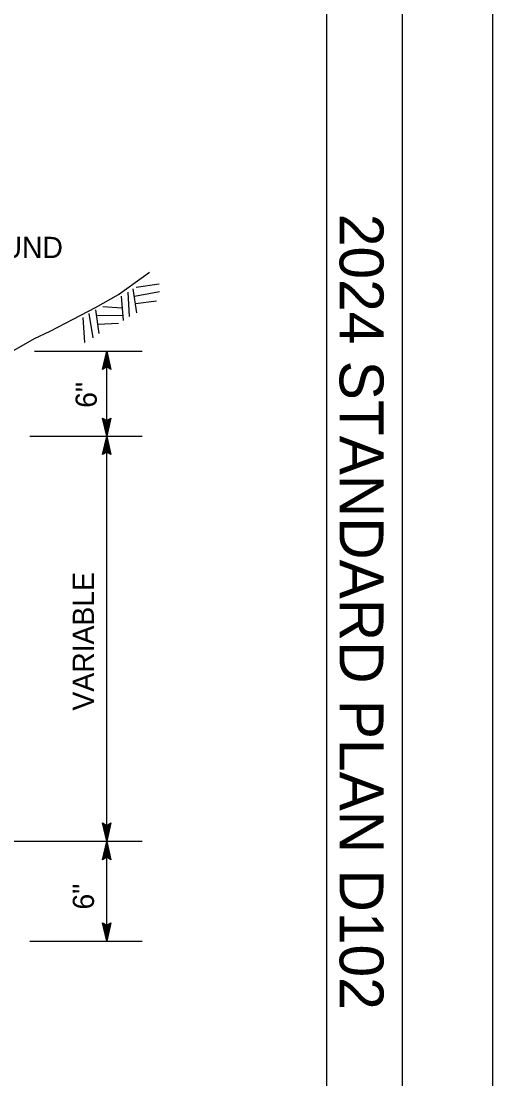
# Model space of a CAD drawing. Extents: x -894 to 866, y -472 to 714.
# Drawn here: x 710.1 to 866, y 14.7 to 364.1 of the extents above; entities that cross this region are included whole.
import ezdxf

# ---------------------------------------------------------------- set-up
doc = ezdxf.new("R2010")
doc.units = 0
for name, color, linetype in [('56 Stage 3 Anno', 7, 'Continuous'), ('57 Undefined', 7, 'Continuous'), ('59 Sndwall Anno', 7, 'Continuous'), ('60 Nongeo Data', 7, 'Continuous'), ('border_PLOTTING-ELEMENTS', 7, 'Continuous'), ('border_rw_22x34_Cut_Lines', 7, 'Continuous'), ('border_SHEET', 7, 'Continuous'), ('border_WITHIN-BORDER-anno', 7, 'Continuous')]:
    doc.layers.add(name, color=color, linetype=linetype)

msp = doc.modelspace()

# ---------------------------------------------------------------- linework, layer by layer
at = {"layer": '56 Stage 3 Anno'}
for p, q in [((714.52, 255.11), (750.03, 255.11)), ((737.01, 249.12), (738.35, 255.12)), ((738.35, 227.02), (738.35, 255.12)), ((738.35, 255.12), (738.35, 255.12)), ((738.35, 255.12), (739.68, 249.12)), ((737.37, 249.33), (738.35, 253.74)), ((737.73, 249.57), (738.35, 252.35)), ((738.35, 252.35), (738.98, 249.53)), ((738.36, 253.72), (739.32, 249.35)), ((738.35, 249.92), (737.01, 249.12)), ((737.01, 249.12), (737.01, 249.12)), ((738.07, 249.74), (738.35, 250.97)), ((738.35, 250.97), (738.62, 249.76)), ((739.68, 249.12), (738.35, 249.92)), ((739.68, 249.12), (739.68, 249.12)), ((738.35, 227.02), (737.02, 233.02)), ((737.02, 233.02), (737.02, 233.02)), ((737.02, 233.02), (738.35, 232.22)), ((738.35, 228.41), (737.38, 232.79)), ((738.35, 229.78), (737.73, 232.61)), ((738.36, 231.16), (738.09, 232.37)), ((738.35, 232.22), (739.69, 233.02)), ((739.69, 233.02), (738.35, 227.02)), ((739.34, 232.8), (738.35, 228.4)), ((738.98, 232.57), (738.35, 229.78)), ((738.63, 232.39), (738.36, 231.16)), ((739.69, 233.02), (739.69, 233.02)), ((712.94, 227.01), (750.03, 227.01)), ((737.01, 220.98), (738.35, 226.98)), ((737.37, 221.19), (738.35, 225.6)), ((737.73, 221.43), (738.35, 224.21)), ((738.35, 227.02), (738.35, 227.02)), ((738.35, 226.98), (738.35, 226.98)), ((738.35, 226.98), (739.68, 220.98)), ((738.35, 93.28), (738.35, 226.98)), ((738.35, 224.21), (738.98, 221.39)), ((738.36, 225.59), (739.32, 221.21)), ((738.35, 221.78), (737.01, 220.98)), ((737.01, 220.98), (737.01, 220.98)), ((738.07, 221.6), (738.35, 222.83)), ((738.35, 222.83), (738.62, 221.62)), ((739.68, 220.98), (738.35, 221.78)), ((739.68, 220.98), (739.68, 220.98)), ((738.35, 93.28), (737.02, 99.28)), ((737.02, 99.28), (737.02, 99.28)), ((737.02, 99.28), (738.35, 98.48)), ((738.35, 94.67), (737.38, 99.05)), ((738.35, 96.04), (737.73, 98.87)), ((738.36, 97.42), (738.09, 98.63)), ((738.35, 98.48), (739.69, 99.28)), ((739.69, 99.28), (738.35, 93.28)), ((739.34, 99.06), (738.35, 94.66)), ((738.98, 98.83), (738.35, 96.04)), ((738.63, 98.65), (738.36, 97.42)), ((739.69, 99.28), (739.69, 99.28)), ((652.98, 93.27), (750.03, 93.27)), ((737.01, 87.14), (738.35, 93.14)), ((737.37, 87.36), (738.35, 91.76)), ((738.35, 93.28), (738.35, 93.28)), ((738.35, 60.26), (738.35, 93.14)), ((738.35, 93.14), (738.35, 93.14)), ((738.35, 93.14), (739.68, 87.14)), ((738.36, 91.75), (739.32, 87.38)), ((738.35, 87.94), (737.01, 87.14)), ((737.73, 87.59), (738.35, 90.38)), ((738.07, 87.77), (738.35, 89)), ((738.35, 90.38), (738.98, 87.56)), ((738.35, 89), (738.62, 87.79)), ((739.68, 87.14), (738.35, 87.94)), ((737.01, 87.14), (737.01, 87.14)), ((739.68, 87.14), (739.68, 87.14)), ((738.35, 60.26), (737.02, 66.26)), ((737.02, 66.26), (737.02, 66.26)), ((737.02, 66.26), (738.35, 65.46)), ((738.35, 61.65), (737.38, 66.02)), ((738.35, 63.02), (737.73, 65.85)), ((738.36, 64.4), (738.09, 65.61)), ((738.35, 65.46), (739.69, 66.26)), ((739.69, 66.26), (738.35, 60.26)), ((739.34, 66.04), (738.35, 61.64)), ((738.98, 65.81), (738.35, 63.02)), ((738.63, 65.63), (738.36, 64.4)), ((739.69, 66.26), (739.69, 66.26)), ((712.94, 60.23), (750.03, 60.23)), ((738.35, 60.26), (738.35, 60.26))]:
    msp.add_line(p, q, dxfattribs=at)
at = {"layer": '59 Sndwall Anno'}
msp.add_line((731.05, 257.75), (731.05, 257.75), dxfattribs=at)
for points in [[(748.09, 276.25), (755.71, 277.38)], [(743.1, 273.35), (743.8, 265.24)], [(745.32, 274.65), (745.75, 266.56)], [(746.99, 275.77), (748.16, 267.8)], [(747.5, 273.29), (755.83, 274.85)], [(737.03, 269.87), (743.34, 269.47)], [(747.83, 270.89), (754.86, 271.72)], [(731.18, 257.98), (730.63, 266.28)], [(733.83, 259.54), (732.52, 267.61)], [(735.9, 260.91), (734.82, 268.82)], [(735.29, 266.99), (743.63, 266.88)], [(735.47, 264.09), (742.25, 264.36)]]:
    msp.add_lwpolyline(points, dxfattribs=at)
at = {"layer": '60 Nongeo Data'}
msp.add_lwpolyline([(706.97, 255.04), (714.45, 259.32), (719.71, 261.73), (727.33, 265.65), (734.7, 269.57), (742.27, 273.9), (747.74, 277.82), (752.5, 281.18)], dxfattribs=at)
at = {"layer": 'border_PLOTTING-ELEMENTS'}
for points in [[(-894.04, -472.44), (865.96, -472.44), (865.96, 713.56), (-894.04, 713.56)], [(-864.04, 670.56), (835.96, 670.56), (835.96, -429.44), (-864.04, -429.44)]]:
    msp.add_lwpolyline(points, close=True, dxfattribs=at)
at = {"layer": 'border_rw_22x34_Cut_Lines'}
msp.add_lwpolyline([(-864.04, 670.56), (835.96, 670.56), (835.96, -429.44), (-864.04, -429.44)], close=True, dxfattribs=at)
at = {"layer": 'border_SHEET'}
msp.add_line((810.96, 645.56), (810.96, -404.44), dxfattribs=at)

# ---------------------------------------------------------------- texts
at = {"layer": '57 Undefined'}
msp.add_text('ORIGINAL GROUND', height=7, dxfattribs=at).set_placement((634.96, 285.9))
for s, p in [('6"', (735.07, 236.42)), ('VARIABLE', (734.13, 136.39)), ('6"', (734.15, 70.66))]:
    msp.add_text(s, height=7, rotation=90, dxfattribs=at).set_placement(p)
at = {"layer": 'border_WITHIN-BORDER-anno'}
msp.add_text('2024 STANDARD PLAN D102', height=14.5, rotation=270, dxfattribs=at).set_placement((815.33, 300.5))

doc.saveas('drawing.dxf')
